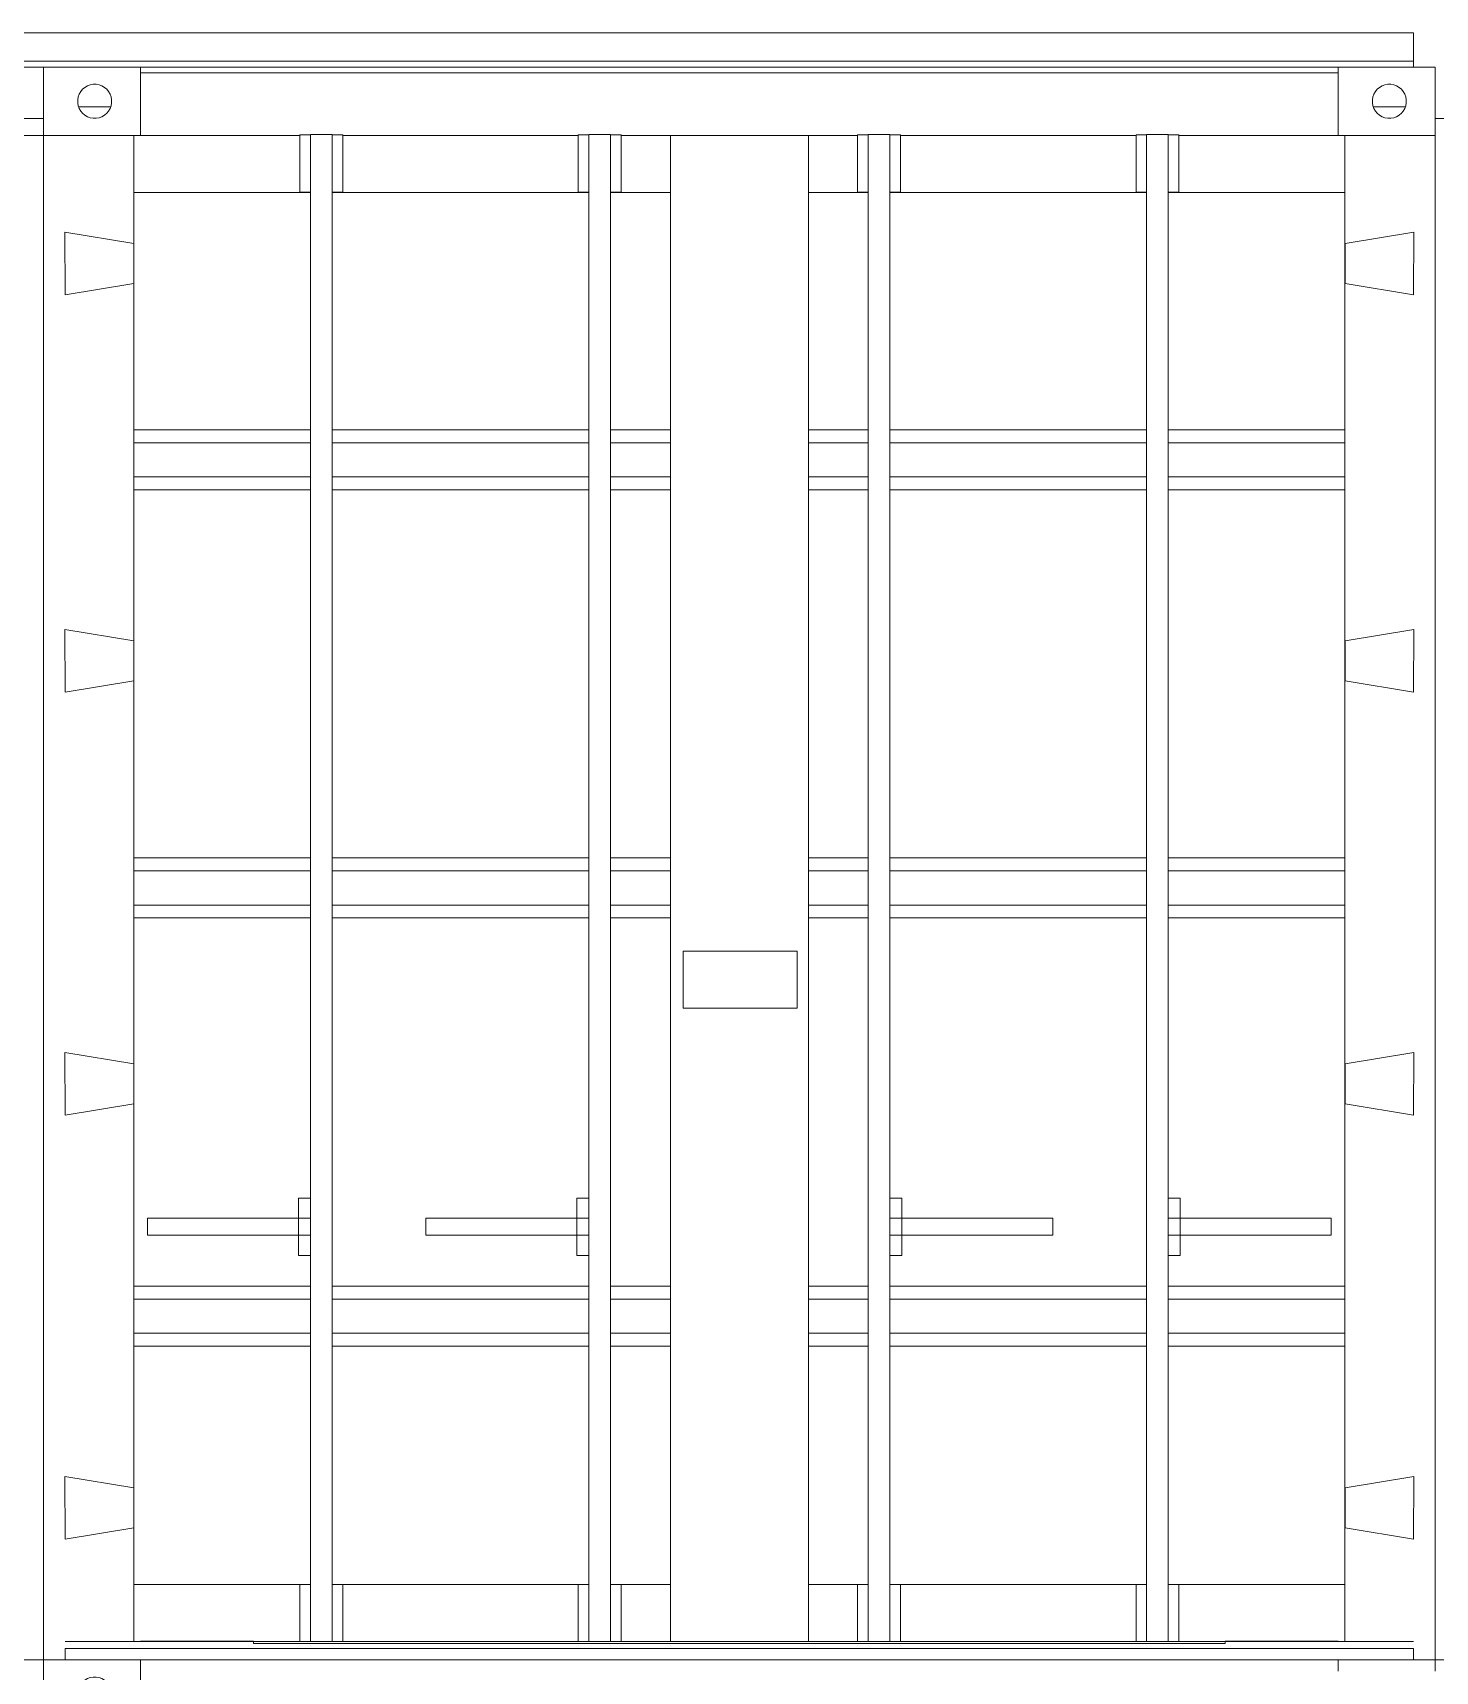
# Model space of a CAD drawing. Header units: metres. Extents: x -3 to 469, y -13 to 19.
# Drawn here: x 277.256 to 279.713, y -0.05 to 2.82 of the extents above; entities that cross this region are included whole.
import ezdxf

# ---------------------------------------------------------------- set-up
doc = ezdxf.new("R2010")
doc.units = ezdxf.units.M
doc.layers.add('0-1', color=7, linetype='Continuous', lineweight=5)
for name, color, linetype, lineweight, true_color in [('A-FLOR-2', 7, 'Continuous', 9, 0xaaaaaa), ('A-GENM-1', 7, 'Continuous', 9, 0xaaaaaa), ('A-WALL-1', 7, 'Continuous', 9, 0xaaaaaa), ('S-STRS-1', 7, 'Continuous', 9, 0xaaaaaa)]:
    doc.layers.add(name, color=color, linetype=linetype, lineweight=lineweight, true_color=true_color)

# ---------------------------------------------------------------- blocks, each defined once
blk = doc.blocks.new('PL 15516 - PL 15516-295882-FACHADA 03')
at = {"layer": 'A-GENM-1'}
for p, q in [((-9.1081, 2.642), (-9.1081, 0.002)), ((-9.0701, 2.642), (-9.1081, 2.642)), ((-9.0701, 0.002), (-9.0701, 2.642)), ((-9.1081, 0.002), (-9.0701, 0.002))]:
    blk.add_line(p, q, dxfattribs=at)
blk = doc.blocks.new('CONTAINER 15694 - CONTAINER-296139-FACHADA 03')
at = {"layer": 'S-STRS-1'}
for p, q in [((-7.7954, -0.05), (-7.7954, -0.03)), ((-7.7954, -0.03), (-7.7954, -0.05)), ((-7.6254, -0.03), (-7.7954, -0.03)), ((-7.7954, -0.03), (-7.6254, -0.03)), ((-7.6254, -0.05), (-7.6254, -0.03)), ((-7.6254, -0.03), (-7.6254, -0.05))]:
    blk.add_line(p, q, dxfattribs=at)
blk = doc.blocks.new('CONTAINER 15694 - CONTAINER 15694-296143-FACHADA 03')
blk.add_blockref('CONTAINER 15694 - CONTAINER-296139-FACHADA 03', (0, 0))
blk = doc.blocks.new('CONTAINER 15725 - CONTAINER-296202-FACHADA 03')
at = {"layer": 'S-STRS-1'}
for p, q in [((-10.0634, -0.15), (-10.0634, -0.03)), ((-10.0634, -0.03), (-10.0634, -0.15)), ((-9.8934, -0.03), (-10.0634, -0.03)), ((-10.0634, -0.03), (-9.8934, -0.03)), ((-9.8934, -0.15), (-9.8934, -0.03)), ((-9.8934, -0.03), (-9.8934, -0.15)), ((-10.0036, -0.0874), (-10.0027, -0.0823)), ((-10.0027, -0.0823), (-10.0036, -0.0874)), ((-10.0027, -0.0823), (-10.0009, -0.0774)), ((-10.0009, -0.0774), (-10.0027, -0.0823)), ((-10.0009, -0.0774), (-9.9983, -0.0729)), ((-9.9983, -0.0729), (-10.0009, -0.0774)), ((-9.9983, -0.0729), (-9.995, -0.0689)), ((-9.995, -0.0689), (-9.9983, -0.0729)), ((-9.995, -0.0689), (-9.991, -0.0656)), ((-9.991, -0.0656), (-9.995, -0.0689)), ((-9.991, -0.0656), (-9.9865, -0.063)), ((-9.9865, -0.063), (-9.991, -0.0656)), ((-9.9865, -0.063), (-9.9816, -0.0612)), ((-9.9816, -0.0612), (-9.9865, -0.063)), ((-9.9816, -0.0612), (-9.9765, -0.0603)), ((-9.9765, -0.0603), (-9.9816, -0.0612)), ((-9.9765, -0.0603), (-9.9713, -0.0603)), ((-9.9713, -0.0603), (-9.9765, -0.0603)), ((-9.9713, -0.0603), (-9.9662, -0.0612)), ((-9.9662, -0.0612), (-9.9713, -0.0603)), ((-9.9662, -0.0612), (-9.9613, -0.063)), ((-9.9613, -0.063), (-9.9662, -0.0612)), ((-9.9613, -0.063), (-9.9568, -0.0656)), ((-9.9568, -0.0656), (-9.9613, -0.063)), ((-9.9568, -0.0656), (-9.9529, -0.0689)), ((-9.9529, -0.0689), (-9.9568, -0.0656)), ((-9.9529, -0.0689), (-9.9495, -0.0729)), ((-9.9495, -0.0729), (-9.9529, -0.0689)), ((-9.9495, -0.0729), (-9.9469, -0.0774)), ((-9.9495, -0.0729), (-9.9469, -0.0774)), ((-9.9469, -0.0774), (-9.9451, -0.0823)), ((-9.9451, -0.0823), (-9.9469, -0.0774)), ((-9.9451, -0.0823), (-9.9442, -0.0874)), ((-9.9442, -0.0874), (-9.9451, -0.0823)), ((-10.0036, -0.09), (-10.0036, -0.0874)), ((-10.0036, -0.0874), (-10.0036, -0.09)), ((-10.0036, -0.09), (-10.0036, -0.0926)), ((-10.0036, -0.0926), (-10.0036, -0.09)), ((-10.0027, -0.0977), (-10.0036, -0.0926)), ((-10.0027, -0.0977), (-10.0036, -0.0926)), ((-10.0027, -0.0977), (-10.0009, -0.1026)), ((-10.0009, -0.1026), (-10.0027, -0.0977)), ((-9.9983, -0.1071), (-10.0009, -0.1026)), ((-10.0009, -0.1026), (-9.9983, -0.1071)), ((-9.995, -0.1111), (-9.9983, -0.1071)), ((-9.9983, -0.1071), (-9.995, -0.1111)), ((-9.991, -0.1144), (-9.995, -0.1111)), ((-9.995, -0.1111), (-9.991, -0.1144)), ((-9.9865, -0.117), (-9.991, -0.1144)), ((-9.991, -0.1144), (-9.9865, -0.117)), ((-9.9568, -0.1144), (-9.9613, -0.117)), ((-9.9613, -0.117), (-9.9568, -0.1144)), ((-9.9529, -0.1111), (-9.9568, -0.1144)), ((-9.9568, -0.1144), (-9.9529, -0.1111)), ((-9.9495, -0.1071), (-9.9529, -0.1111)), ((-9.9529, -0.1111), (-9.9495, -0.1071)), ((-9.9469, -0.1026), (-9.9495, -0.1071)), ((-9.9495, -0.1071), (-9.9469, -0.1026)), ((-9.9451, -0.0977), (-9.9469, -0.1026)), ((-9.9469, -0.1026), (-9.9451, -0.0977)), ((-9.9442, -0.0926), (-9.9451, -0.0977)), ((-9.9451, -0.0977), (-9.9442, -0.0926)), ((-9.9442, -0.0874), (-9.9442, -0.09)), ((-9.9442, -0.09), (-9.9442, -0.0874)), ((-9.9442, -0.09), (-9.9442, -0.0926)), ((-9.9442, -0.0926), (-9.9442, -0.09)), ((-9.9816, -0.1188), (-9.9865, -0.117)), ((-9.9865, -0.117), (-9.9816, -0.1188)), ((-9.9765, -0.1197), (-9.9816, -0.1188)), ((-9.9816, -0.1188), (-9.9765, -0.1197)), ((-9.9713, -0.1197), (-9.9765, -0.1197)), ((-9.9765, -0.1197), (-9.9713, -0.1197)), ((-9.9662, -0.1188), (-9.9713, -0.1197)), ((-9.9713, -0.1197), (-9.9662, -0.1188)), ((-9.9613, -0.117), (-9.9662, -0.1188)), ((-9.9662, -0.1188), (-9.9613, -0.117)), ((-10.0634, -0.15), (-9.8934, -0.15)), ((-9.8934, -0.15), (-10.0634, -0.15))]:
    blk.add_line(p, q, dxfattribs=at)
blk = doc.blocks.new('CONTAINER 15725 - CONTAINER 15725-296206-FACHADA 03')
blk.add_blockref('CONTAINER 15725 - CONTAINER-296202-FACHADA 03', (0, 0))
blk = doc.blocks.new('Viga-002 15735 - Viga-002 15735-296227-FACHADA 03')
at = {"layer": 'A-GENM-1'}
for p, q in [((-9.129, 0.6784), (-9.129, 0.7137)), ((-9.129, 0.7137), (-9.1081, 0.7137)), ((-9.1081, 0.6784), (-9.129, 0.6784))]:
    blk.add_line(p, q, dxfattribs=at)
blk = doc.blocks.new('CONTAINER 15756 - CONTAINER-296258-FACHADA 03')
at = {"layer": 'S-STRS-1'}
for p, q in [((-10.2334, -0.15), (-10.2334, -0.03)), ((-10.2334, -0.03), (-10.2334, -0.15)), ((-10.0634, -0.03), (-10.2334, -0.03)), ((-10.2334, -0.03), (-10.0634, -0.03)), ((-10.0634, -0.15), (-10.0634, -0.03)), ((-10.0634, -0.03), (-10.0634, -0.15)), ((-10.1736, -0.0874), (-10.1727, -0.0823)), ((-10.1727, -0.0823), (-10.1736, -0.0874)), ((-10.1727, -0.0823), (-10.1709, -0.0774)), ((-10.1709, -0.0774), (-10.1727, -0.0823)), ((-10.1709, -0.0774), (-10.1683, -0.0729)), ((-10.1683, -0.0729), (-10.1709, -0.0774)), ((-10.1683, -0.0729), (-10.165, -0.0689)), ((-10.165, -0.0689), (-10.1683, -0.0729)), ((-10.165, -0.0689), (-10.161, -0.0656)), ((-10.161, -0.0656), (-10.165, -0.0689)), ((-10.161, -0.0656), (-10.1565, -0.063)), ((-10.1565, -0.063), (-10.161, -0.0656)), ((-10.1565, -0.063), (-10.1516, -0.0612)), ((-10.1516, -0.0612), (-10.1565, -0.063)), ((-10.1516, -0.0612), (-10.1465, -0.0603)), ((-10.1465, -0.0603), (-10.1516, -0.0612)), ((-10.1465, -0.0603), (-10.1413, -0.0603)), ((-10.1413, -0.0603), (-10.1465, -0.0603)), ((-10.1413, -0.0603), (-10.1362, -0.0612)), ((-10.1362, -0.0612), (-10.1413, -0.0603)), ((-10.1362, -0.0612), (-10.1313, -0.063)), ((-10.1313, -0.063), (-10.1362, -0.0612)), ((-10.1313, -0.063), (-10.1268, -0.0656)), ((-10.1268, -0.0656), (-10.1313, -0.063)), ((-10.1268, -0.0656), (-10.1228, -0.0689)), ((-10.1228, -0.0689), (-10.1268, -0.0656)), ((-10.1228, -0.0689), (-10.1195, -0.0729)), ((-10.1195, -0.0729), (-10.1228, -0.0689)), ((-10.1195, -0.0729), (-10.1169, -0.0774)), ((-10.1195, -0.0729), (-10.1169, -0.0774)), ((-10.1169, -0.0774), (-10.1151, -0.0823)), ((-10.1151, -0.0823), (-10.1169, -0.0774)), ((-10.1151, -0.0823), (-10.1142, -0.0874)), ((-10.1142, -0.0874), (-10.1151, -0.0823)), ((-10.1736, -0.09), (-10.1736, -0.0874)), ((-10.1736, -0.0874), (-10.1736, -0.09)), ((-10.1736, -0.09), (-10.1736, -0.0926)), ((-10.1736, -0.0926), (-10.1736, -0.09)), ((-10.1727, -0.0977), (-10.1736, -0.0926)), ((-10.1727, -0.0977), (-10.1736, -0.0926)), ((-10.1727, -0.0977), (-10.1709, -0.1026)), ((-10.1709, -0.1026), (-10.1727, -0.0977)), ((-10.1683, -0.1071), (-10.1709, -0.1026)), ((-10.1709, -0.1026), (-10.1683, -0.1071)), ((-10.165, -0.1111), (-10.1683, -0.1071)), ((-10.1683, -0.1071), (-10.165, -0.1111)), ((-10.161, -0.1144), (-10.165, -0.1111)), ((-10.165, -0.1111), (-10.161, -0.1144)), ((-10.1565, -0.117), (-10.161, -0.1144)), ((-10.161, -0.1144), (-10.1565, -0.117)), ((-10.1268, -0.1144), (-10.1313, -0.117)), ((-10.1313, -0.117), (-10.1268, -0.1144)), ((-10.1228, -0.1111), (-10.1268, -0.1144)), ((-10.1268, -0.1144), (-10.1228, -0.1111)), ((-10.1195, -0.1071), (-10.1228, -0.1111)), ((-10.1228, -0.1111), (-10.1195, -0.1071)), ((-10.1169, -0.1026), (-10.1195, -0.1071)), ((-10.1195, -0.1071), (-10.1169, -0.1026)), ((-10.1151, -0.0977), (-10.1169, -0.1026)), ((-10.1169, -0.1026), (-10.1151, -0.0977)), ((-10.1142, -0.0926), (-10.1151, -0.0977)), ((-10.1151, -0.0977), (-10.1142, -0.0926)), ((-10.1142, -0.0874), (-10.1142, -0.09)), ((-10.1142, -0.09), (-10.1142, -0.0874)), ((-10.1142, -0.09), (-10.1142, -0.0926)), ((-10.1142, -0.0926), (-10.1142, -0.09)), ((-10.1516, -0.1188), (-10.1565, -0.117)), ((-10.1565, -0.117), (-10.1516, -0.1188)), ((-10.1465, -0.1197), (-10.1516, -0.1188)), ((-10.1516, -0.1188), (-10.1465, -0.1197)), ((-10.1413, -0.1197), (-10.1465, -0.1197)), ((-10.1465, -0.1197), (-10.1413, -0.1197)), ((-10.1362, -0.1188), (-10.1413, -0.1197)), ((-10.1413, -0.1197), (-10.1362, -0.1188)), ((-10.1313, -0.117), (-10.1362, -0.1188)), ((-10.1362, -0.1188), (-10.1313, -0.117)), ((-10.2334, -0.15), (-10.0634, -0.15)), ((-10.0634, -0.15), (-10.2334, -0.15))]:
    blk.add_line(p, q, dxfattribs=at)
blk = doc.blocks.new('CONTAINER 15756 - CONTAINER 15756-296262-FACHADA 03')
blk.add_blockref('CONTAINER 15756 - CONTAINER-296258-FACHADA 03', (0, 0))
blk = doc.blocks.new('Viga-004 15832 - Viga-004 15832-296310-FACHADA 03')
at = {"layer": 'A-GENM-1'}
for p, q in [((-9.9054, 1.014), (-10.0258, 1.034)), ((-10.0258, 1.034), (-10.0254, 0.924)), ((-9.9054, 0.944), (-9.9054, 1.014)), ((-10.0254, 0.924), (-9.9054, 0.944))]:
    blk.add_line(p, q, dxfattribs=at)
blk = doc.blocks.new('Viga-004 15836 - Viga-004 15836-296324-FACHADA 03')
at = {"layer": 'A-GENM-1'}
for p, q in [((-9.9054, 1.755), (-10.0258, 1.775)), ((-10.0258, 1.775), (-10.0254, 1.665)), ((-9.9054, 1.685), (-9.9054, 1.755)), ((-10.0254, 1.665), (-9.9054, 1.685))]:
    blk.add_line(p, q, dxfattribs=at)
blk = doc.blocks.new('Viga-002 15878 - Viga-002 15878-296450-FACHADA 03')
at = {"layer": 'A-GENM-1'}
for p, q in [((-9.6166, 0.7437), (-9.6166, 0.7789)), ((-9.6166, 0.7789), (-9.5957, 0.7789)), ((-9.5957, 0.7437), (-9.6166, 0.7437))]:
    blk.add_line(p, q, dxfattribs=at)
blk = doc.blocks.new('Viga-007 16490 - Viga-007 16490-297012-FACHADA 03')
at = {"layer": 'A-GENM-1'}
for p, q in [((-9.5956, 2.1245), (-9.905, 2.1245)), ((-9.1079, 2.1245), (-9.5577, 2.1245)), ((-8.9652, 2.1245), (-9.0701, 2.1245)), ((-9.5956, 2.102), (-9.905, 2.102)), ((-9.1079, 2.102), (-9.5577, 2.102)), ((-8.9652, 2.102), (-9.0701, 2.102)), ((-9.5956, 2.042), (-9.905, 2.042)), ((-9.1079, 2.042), (-9.5577, 2.042)), ((-8.9652, 2.042), (-9.0701, 2.042)), ((-9.5956, 2.0195), (-9.905, 2.0195)), ((-9.1079, 2.0195), (-9.5577, 2.0195)), ((-8.9652, 2.0195), (-9.0701, 2.0195)), ((-9.5951, 1.3745), (-9.905, 1.3745)), ((-9.5951, 1.352), (-9.905, 1.352)), ((-9.1074, 1.3745), (-9.5584, 1.3745)), ((-9.1074, 1.352), (-9.5584, 1.352)), ((-8.9652, 1.3745), (-9.0707, 1.3745)), ((-8.9652, 1.352), (-9.0707, 1.352)), ((-9.5951, 1.292), (-9.905, 1.292)), ((-9.1074, 1.292), (-9.5584, 1.292)), ((-8.9652, 1.292), (-9.0707, 1.292)), ((-9.5951, 1.2695), (-9.905, 1.2695)), ((-9.1074, 1.2695), (-9.5584, 1.2695)), ((-8.9652, 1.2695), (-9.0707, 1.2695)), ((-9.5957, 0.6245), (-9.905, 0.6245)), ((-9.1081, 0.6245), (-9.5579, 0.6245)), ((-8.9652, 0.6245), (-9.0702, 0.6245)), ((-9.5957, 0.602), (-9.905, 0.602)), ((-9.1081, 0.602), (-9.5579, 0.602)), ((-8.9652, 0.602), (-9.0702, 0.602)), ((-9.5957, 0.542), (-9.905, 0.542)), ((-9.5957, 0.5195), (-9.905, 0.5195)), ((-9.1081, 0.542), (-9.5579, 0.542)), ((-9.1081, 0.5195), (-9.5579, 0.5195)), ((-8.9652, 0.542), (-9.0702, 0.542)), ((-8.9652, 0.5195), (-9.0702, 0.5195))]:
    blk.add_line(p, q, dxfattribs=at)
blk = doc.blocks.new('Viga-004 16494 - Viga-004 16494-297050-FACHADA 03')
at = {"layer": 'A-GENM-1'}
for p, q in [((-9.9054, 2.4507), (-10.0258, 2.4707)), ((-10.0258, 2.4707), (-10.0254, 2.3607)), ((-9.9054, 2.3807), (-9.9054, 2.4507)), ((-10.0254, 2.3607), (-9.9054, 2.3807))]:
    blk.add_line(p, q, dxfattribs=at)
blk = doc.blocks.new('Viga-004 16495 - Viga-004 16495-297064-FACHADA 03')
at = {"layer": 'A-GENM-1'}
for p, q in [((-9.9054, 0.2713), (-10.0258, 0.2913)), ((-10.0258, 0.2913), (-10.0254, 0.1813)), ((-9.9054, 0.2013), (-9.9054, 0.2713)), ((-10.0254, 0.1813), (-9.9054, 0.2013))]:
    blk.add_line(p, q, dxfattribs=at)
blk = doc.blocks.new('Viga-002 16500 - Viga-002 16500-297078-FACHADA 03')
at = {"layer": 'A-GENM-1'}
for p, q in [((-9.1266, 0.002), (-9.1266, 0.102)), ((-9.1266, 0.102), (-9.1081, 0.102)), ((-9.0701, 0.102), (-9.0516, 0.102)), ((-9.0516, 0.102), (-9.0516, 0.002)), ((-9.1266, 0.002), (-9.1081, 0.002)), ((-9.0701, 0.002), (-9.0516, 0.002))]:
    blk.add_line(p, q, dxfattribs=at)
blk = doc.blocks.new('Viga-002 16505 - Viga-002 16505-297092-FACHADA 03')
at = {"layer": 'A-GENM-1'}
for p, q in [((-9.6143, 0.002), (-9.6143, 0.102)), ((-9.6143, 0.102), (-9.5957, 0.102)), ((-9.5578, 0.102), (-9.5393, 0.102)), ((-9.5393, 0.102), (-9.5393, 0.002)), ((-9.6143, 0.002), (-9.5957, 0.002)), ((-9.5577, 0.002), (-9.5393, 0.002))]:
    blk.add_line(p, q, dxfattribs=at)
blk = doc.blocks.new('Viga-002 16509 - Viga-002 16509-297106-FACHADA 03')
at = {"layer": 'A-GENM-1'}
for p, q in [((-9.6166, 0.6784), (-9.6166, 0.7137)), ((-9.6166, 0.7137), (-9.5957, 0.7137)), ((-9.5957, 0.6784), (-9.6166, 0.6784))]:
    blk.add_line(p, q, dxfattribs=at)
blk = doc.blocks.new('PL 17218 - PL 17218-297356-FACHADA 03')
at = {"layer": 'A-GENM-1'}
for p, q in [((-8.1312, 2.642), (-8.1312, 0.002)), ((-8.0932, 2.642), (-8.1312, 2.642)), ((-8.0932, 0.002), (-8.0932, 2.642)), ((-8.1312, 0.002), (-8.0932, 0.002))]:
    blk.add_line(p, q, dxfattribs=at)
blk = doc.blocks.new('Viga-002 17236 - Viga-002 17236-297396-FACHADA 03')
at = {"layer": 'A-GENM-1'}
for p, q in [((-8.0933, 0.7137), (-8.0722, 0.7137)), ((-8.0722, 0.7137), (-8.0722, 0.6784)), ((-8.0933, 0.6784), (-8.0722, 0.6784))]:
    blk.add_line(p, q, dxfattribs=at)
blk = doc.blocks.new('PL 17237 - PL 17237-297410-FACHADA 03')
at = {"layer": 'A-GENM-1'}
for p, q in [((-8.6188, 2.642), (-8.6188, 0.002)), ((-8.5808, 2.642), (-8.6188, 2.642)), ((-8.5808, 0.002), (-8.5808, 2.642)), ((-8.6188, 0.002), (-8.5808, 0.002))]:
    blk.add_line(p, q, dxfattribs=at)
blk = doc.blocks.new('Viga-002 22632 - Viga-002 22632-299167-FACHADA 03')
at = {"layer": 'A-GENM-1'}
for p, q in [((-9.6143, 2.541), (-9.6143, 2.641)), ((-9.6143, 2.641), (-9.5957, 2.641)), ((-9.5577, 2.641), (-9.5393, 2.641)), ((-9.5393, 2.641), (-9.5393, 2.541)), ((-9.6143, 2.541), (-9.5957, 2.541)), ((-9.5577, 2.541), (-9.5393, 2.541))]:
    blk.add_line(p, q, dxfattribs=at)
blk = doc.blocks.new('Viga-002 22637 - Viga-002 22637-299181-FACHADA 03')
at = {"layer": 'A-GENM-1'}
for p, q in [((-9.3938, 0.7137), (-9.3938, 0.7437)), ((-9.3938, 0.7437), (-9.129, 0.7437)), ((-9.129, 0.7437), (-9.129, 0.7137)), ((-9.129, 0.7137), (-9.3938, 0.7137))]:
    blk.add_line(p, q, dxfattribs=at)
blk = doc.blocks.new('Viga-002 22644 - Viga-002 22644-299216-FACHADA 03')
at = {"layer": 'A-GENM-1'}
for p, q in [((-9.1266, 2.541), (-9.1266, 2.641)), ((-9.1266, 2.641), (-9.1081, 2.641)), ((-9.0701, 2.641), (-9.0516, 2.641)), ((-9.0516, 2.641), (-9.0516, 2.541)), ((-9.1266, 2.541), (-9.108, 2.541)), ((-9.0701, 2.541), (-9.0516, 2.541))]:
    blk.add_line(p, q, dxfattribs=at)
blk = doc.blocks.new('Viga-002 22880 - Viga-002 22880-299302-FACHADA 03')
at = {"layer": 'A-GENM-1'}
for p, q in [((-8.0934, 0.7789), (-8.0722, 0.7789)), ((-8.0722, 0.7789), (-8.0722, 0.7437)), ((-8.0933, 0.7437), (-8.0722, 0.7437))]:
    blk.add_line(p, q, dxfattribs=at)
blk = doc.blocks.new('Viga-002 22886 - Viga-002 22886-299316-FACHADA 03')
at = {"layer": 'A-GENM-1'}
for p, q in [((-8.0722, 0.7137), (-8.0722, 0.7437)), ((-8.0722, 0.7437), (-7.8075, 0.7437)), ((-7.8075, 0.7437), (-7.8075, 0.7137)), ((-8.0722, 0.7137), (-7.8075, 0.7137))]:
    blk.add_line(p, q, dxfattribs=at)
blk = doc.blocks.new('Viga-002 22891 - Viga-002 22891-299330-FACHADA 03')
at = {"layer": 'A-GENM-1'}
for p, q in [((-8.581, 0.7137), (-8.5598, 0.7137)), ((-8.5598, 0.7137), (-8.5598, 0.6784)), ((-8.581, 0.6784), (-8.5598, 0.6784))]:
    blk.add_line(p, q, dxfattribs=at)
blk = doc.blocks.new('Viga-002 22897 - Viga-002 22897-299344-FACHADA 03')
at = {"layer": 'A-GENM-1'}
for p, q in [((-8.581, 0.7789), (-8.5598, 0.7789)), ((-8.5598, 0.7789), (-8.5598, 0.7437)), ((-8.581, 0.7437), (-8.5598, 0.7437))]:
    blk.add_line(p, q, dxfattribs=at)
blk = doc.blocks.new('Viga-002 23274 - Viga-002 23274-299891-FACHADA 03')
at = {"layer": 'A-GENM-1'}
for p, q in [((-8.5598, 0.7137), (-8.5598, 0.7437)), ((-8.5598, 0.7437), (-8.2951, 0.7437)), ((-8.2951, 0.7437), (-8.2951, 0.7137)), ((-8.5598, 0.7137), (-8.2951, 0.7137))]:
    blk.add_line(p, q, dxfattribs=at)
blk = doc.blocks.new('Viga-002 23275 - Viga-002 23275-299905-FACHADA 03')
at = {"layer": 'A-GENM-1'}
for p, q in [((-8.1496, 2.541), (-8.1496, 2.641)), ((-8.1496, 2.641), (-8.1312, 2.641)), ((-8.0932, 2.641), (-8.0746, 2.641)), ((-8.0746, 2.641), (-8.0746, 2.541)), ((-8.1312, 2.541), (-8.1496, 2.541)), ((-8.0746, 2.541), (-8.0932, 2.541))]:
    blk.add_line(p, q, dxfattribs=at)
blk = doc.blocks.new('Viga-002 23282 - Viga-002 23282-299919-FACHADA 03')
at = {"layer": 'A-GENM-1'}
for p, q in [((-8.9431, 1.1115), (-8.9431, 1.2115)), ((-8.9431, 1.2115), (-8.7431, 1.2115)), ((-8.7431, 1.2115), (-8.7431, 1.1115)), ((-8.7431, 1.1115), (-8.9431, 1.1115))]:
    blk.add_line(p, q, dxfattribs=at)
blk = doc.blocks.new('Viga-002 23287 - Viga-002 23287-299933-FACHADA 03')
at = {"layer": 'A-GENM-1'}
for p, q in [((-8.6373, 2.541), (-8.6373, 2.641)), ((-8.6373, 2.641), (-8.6188, 2.641)), ((-8.5808, 2.641), (-8.5623, 2.641)), ((-8.5623, 2.641), (-8.5623, 2.541)), ((-8.6188, 2.541), (-8.6373, 2.541)), ((-8.5623, 2.541), (-8.5808, 2.541))]:
    blk.add_line(p, q, dxfattribs=at)
blk = doc.blocks.new('Viga-007 23301 - Viga-007 23301-299947-FACHADA 03')
at = {"layer": 'A-GENM-1'}
for p, q in [((-8.6188, 2.1245), (-8.7236, 2.1245)), ((-8.1312, 2.1245), (-8.5808, 2.1245)), ((-7.7839, 2.1245), (-8.0932, 2.1245)), ((-8.7236, 2.102), (-8.6188, 2.102)), ((-8.5808, 2.102), (-8.1312, 2.102)), ((-8.0932, 2.102), (-7.7839, 2.102)), ((-8.7236, 2.042), (-8.6188, 2.042)), ((-8.5808, 2.042), (-8.1312, 2.042)), ((-8.0932, 2.042), (-7.7839, 2.042)), ((-8.7236, 2.0195), (-8.6188, 2.0195)), ((-8.5808, 2.0195), (-8.1312, 2.0195)), ((-8.0932, 2.0195), (-7.7839, 2.0195)), ((-8.7236, 1.3745), (-8.6182, 1.3745)), ((-8.7236, 1.352), (-8.6182, 1.352)), ((-8.5815, 1.3745), (-8.1305, 1.3745)), ((-8.5815, 1.352), (-8.1305, 1.352)), ((-8.0938, 1.3745), (-7.7839, 1.3745)), ((-8.0938, 1.352), (-7.7839, 1.352)), ((-8.7236, 1.292), (-8.6182, 1.292)), ((-8.5815, 1.292), (-8.1305, 1.292)), ((-8.0938, 1.292), (-7.7839, 1.292)), ((-8.7236, 1.2695), (-8.6182, 1.2695)), ((-8.5815, 1.2695), (-8.1305, 1.2695)), ((-8.0938, 1.2695), (-7.7839, 1.2695)), ((-8.7236, 0.6245), (-8.6187, 0.6245)), ((-8.581, 0.6245), (-8.131, 0.6245)), ((-8.0933, 0.6245), (-7.7839, 0.6245)), ((-8.7236, 0.602), (-8.6187, 0.602)), ((-8.581, 0.602), (-8.131, 0.602)), ((-8.0933, 0.602), (-7.7839, 0.602)), ((-8.7236, 0.542), (-8.6187, 0.542)), ((-8.7236, 0.5195), (-8.6187, 0.5195)), ((-8.581, 0.542), (-8.131, 0.542)), ((-8.581, 0.5195), (-8.131, 0.5195)), ((-8.0933, 0.542), (-7.7839, 0.542)), ((-8.0933, 0.5195), (-7.7839, 0.5195))]:
    blk.add_line(p, q, dxfattribs=at)
blk = doc.blocks.new('Viga-004 23887 - Viga-004 23887-300202-FACHADA 03')
at = {"layer": 'A-GENM-1'}
for p, q in [((-7.6631, 0.2913), (-7.7835, 0.2713)), ((-7.6635, 0.1813), (-7.6631, 0.2913)), ((-7.7835, 0.2713), (-7.7835, 0.2013)), ((-7.7835, 0.2013), (-7.6635, 0.1813))]:
    blk.add_line(p, q, dxfattribs=at)
blk = doc.blocks.new('Viga-004 23891 - Viga-004 23891-300216-FACHADA 03')
at = {"layer": 'A-GENM-1'}
for p, q in [((-7.6631, 1.034), (-7.7835, 1.014)), ((-7.6635, 0.924), (-7.6631, 1.034)), ((-7.7835, 1.014), (-7.7835, 0.944)), ((-7.7835, 0.944), (-7.6635, 0.924))]:
    blk.add_line(p, q, dxfattribs=at)
blk = doc.blocks.new('Viga-004 23895 - Viga-004 23895-300230-FACHADA 03')
at = {"layer": 'A-GENM-1'}
for p, q in [((-7.6631, 1.775), (-7.7835, 1.755)), ((-7.7835, 1.755), (-7.7835, 1.685)), ((-7.6635, 1.665), (-7.6631, 1.775)), ((-7.7835, 1.685), (-7.6635, 1.665))]:
    blk.add_line(p, q, dxfattribs=at)
blk = doc.blocks.new('Viga-002 23900 - Viga-002 23900-300244-FACHADA 03')
at = {"layer": 'A-GENM-1'}
for p, q in [((-8.1496, 0.002), (-8.1496, 0.102)), ((-8.1496, 0.102), (-8.1311, 0.102)), ((-8.0932, 0.102), (-8.0746, 0.102)), ((-8.0746, 0.102), (-8.0746, 0.002)), ((-8.1312, 0.002), (-8.1496, 0.002)), ((-8.0746, 0.002), (-8.0932, 0.002))]:
    blk.add_line(p, q, dxfattribs=at)
blk = doc.blocks.new('Viga-004 23905 - Viga-004 23905-300258-FACHADA 03')
at = {"layer": 'A-GENM-1'}
for p, q in [((-7.6631, 2.4707), (-7.7835, 2.4507)), ((-7.6635, 2.3607), (-7.6631, 2.4707)), ((-7.7835, 2.4507), (-7.7835, 2.3807)), ((-7.7835, 2.3807), (-7.6635, 2.3607))]:
    blk.add_line(p, q, dxfattribs=at)
blk = doc.blocks.new('Viga-002 23906 - Viga-002 23906-300272-FACHADA 03')
at = {"layer": 'A-GENM-1'}
for p, q in [((-8.6373, 0.002), (-8.6373, 0.102)), ((-8.6373, 0.102), (-8.6188, 0.102)), ((-8.5809, 0.102), (-8.5623, 0.102)), ((-8.5623, 0.102), (-8.5623, 0.002)), ((-8.6188, 0.002), (-8.6373, 0.002)), ((-8.5623, 0.002), (-8.5808, 0.002))]:
    blk.add_line(p, q, dxfattribs=at)
blk = doc.blocks.new('PL 24135 - PL 24135-300711-FACHADA 03')
at = {"layer": 'A-GENM-1'}
for p, q in [((-9.5957, 2.642), (-9.5957, 0.002)), ((-9.5577, 2.642), (-9.5957, 2.642)), ((-9.5577, 0.002), (-9.5577, 2.642)), ((-9.5957, 0.002), (-9.5577, 0.002))]:
    blk.add_line(p, q, dxfattribs=at)
blk = doc.blocks.new('Viga-002 26810 - Viga-002 26810-305314-FACHADA 03')
at = {"layer": 'A-GENM-1'}
for p, q in [((-9.8814, 0.7137), (-9.8814, 0.7437)), ((-9.8814, 0.7437), (-9.6166, 0.7437)), ((-9.6166, 0.7437), (-9.6166, 0.7137)), ((-9.6166, 0.7137), (-9.8814, 0.7137))]:
    blk.add_line(p, q, dxfattribs=at)
blk = doc.blocks.new('Viga-002 28607 - Viga-002 28607-306828-FACHADA 03')
at = {"layer": 'A-GENM-1'}
for p, q in [((-9.129, 0.7437), (-9.129, 0.7789)), ((-9.129, 0.7789), (-9.1081, 0.7789)), ((-9.1081, 0.7437), (-9.129, 0.7437))]:
    blk.add_line(p, q, dxfattribs=at)
blk = doc.blocks.new('CONTAINER 29868 - CONTAINER-314361-FACHADA 03')
at = {"layer": 'S-STRS-1'}
for p, q in [((-7.7954, 2.64), (-7.7954, 2.76)), ((-7.7954, 2.76), (-7.7954, 2.64)), ((-7.6254, 2.76), (-7.7954, 2.76)), ((-7.7954, 2.76), (-7.6254, 2.76)), ((-7.6254, 2.64), (-7.6254, 2.76)), ((-7.6254, 2.76), (-7.6254, 2.64)), ((-7.723, 2.7244), (-7.7185, 2.727)), ((-7.7185, 2.727), (-7.723, 2.7244)), ((-7.7185, 2.727), (-7.7136, 2.7288)), ((-7.7136, 2.7288), (-7.7185, 2.727)), ((-7.7136, 2.7288), (-7.7085, 2.7297)), ((-7.7085, 2.7297), (-7.7136, 2.7288)), ((-7.7085, 2.7297), (-7.7033, 2.7297)), ((-7.7033, 2.7297), (-7.7085, 2.7297)), ((-7.7033, 2.7297), (-7.6982, 2.7288)), ((-7.6982, 2.7288), (-7.7033, 2.7297)), ((-7.6982, 2.7288), (-7.6933, 2.727)), ((-7.6933, 2.727), (-7.6982, 2.7288)), ((-7.6933, 2.727), (-7.6888, 2.7244)), ((-7.6888, 2.7244), (-7.6933, 2.727)), ((-7.7356, 2.7026), (-7.7347, 2.7077)), ((-7.7347, 2.7077), (-7.7356, 2.7026)), ((-7.7356, 2.7), (-7.7356, 2.7026)), ((-7.7356, 2.7026), (-7.7356, 2.7)), ((-7.7356, 2.7), (-7.7356, 2.6974)), ((-7.7356, 2.6974), (-7.7356, 2.7)), ((-7.7347, 2.7077), (-7.7329, 2.7126)), ((-7.7329, 2.7126), (-7.7347, 2.7077)), ((-7.7329, 2.7126), (-7.7303, 2.7171)), ((-7.7303, 2.7171), (-7.7329, 2.7126)), ((-7.7303, 2.7171), (-7.727, 2.7211)), ((-7.727, 2.7211), (-7.7303, 2.7171)), ((-7.727, 2.7211), (-7.723, 2.7244)), ((-7.723, 2.7244), (-7.727, 2.7211)), ((-7.6888, 2.7244), (-7.6848, 2.7211)), ((-7.6848, 2.7211), (-7.6888, 2.7244)), ((-7.6848, 2.7211), (-7.6815, 2.7171)), ((-7.6815, 2.7171), (-7.6848, 2.7211)), ((-7.6815, 2.7171), (-7.6789, 2.7126)), ((-7.6815, 2.7171), (-7.6789, 2.7126)), ((-7.6789, 2.7126), (-7.6771, 2.7077)), ((-7.6771, 2.7077), (-7.6789, 2.7126)), ((-7.6771, 2.7077), (-7.6762, 2.7026)), ((-7.6762, 2.7026), (-7.6771, 2.7077)), ((-7.6762, 2.7026), (-7.6762, 2.7)), ((-7.6762, 2.7), (-7.6762, 2.7026)), ((-7.6762, 2.7), (-7.6762, 2.6974)), ((-7.6762, 2.6974), (-7.6762, 2.7)), ((-7.7347, 2.6923), (-7.7356, 2.6974)), ((-7.7347, 2.6923), (-7.7356, 2.6974)), ((-7.7347, 2.6923), (-7.7329, 2.6874)), ((-7.7329, 2.6874), (-7.7347, 2.6923)), ((-7.7303, 2.6829), (-7.7329, 2.6874)), ((-7.7329, 2.6874), (-7.7303, 2.6829)), ((-7.727, 2.6789), (-7.7303, 2.6829)), ((-7.7303, 2.6829), (-7.727, 2.6789)), ((-7.723, 2.6756), (-7.727, 2.6789)), ((-7.727, 2.6789), (-7.723, 2.6756)), ((-7.7185, 2.673), (-7.723, 2.6756)), ((-7.723, 2.6756), (-7.7185, 2.673)), ((-7.7136, 2.6712), (-7.7185, 2.673)), ((-7.7185, 2.673), (-7.7136, 2.6712)), ((-7.7085, 2.6703), (-7.7136, 2.6712)), ((-7.7136, 2.6712), (-7.7085, 2.6703)), ((-7.7033, 2.6703), (-7.7085, 2.6703)), ((-7.7085, 2.6703), (-7.7033, 2.6703)), ((-7.6982, 2.6712), (-7.7033, 2.6703)), ((-7.7033, 2.6703), (-7.6982, 2.6712)), ((-7.6933, 2.673), (-7.6982, 2.6712)), ((-7.6982, 2.6712), (-7.6933, 2.673)), ((-7.6888, 2.6756), (-7.6933, 2.673)), ((-7.6933, 2.673), (-7.6888, 2.6756)), ((-7.6848, 2.6789), (-7.6888, 2.6756)), ((-7.6888, 2.6756), (-7.6848, 2.6789)), ((-7.6815, 2.6829), (-7.6848, 2.6789)), ((-7.6848, 2.6789), (-7.6815, 2.6829)), ((-7.6789, 2.6874), (-7.6815, 2.6829)), ((-7.6815, 2.6829), (-7.6789, 2.6874)), ((-7.6771, 2.6923), (-7.6789, 2.6874)), ((-7.6789, 2.6874), (-7.6771, 2.6923)), ((-7.6762, 2.6974), (-7.6771, 2.6923)), ((-7.6771, 2.6923), (-7.6762, 2.6974)), ((-7.7954, 2.64), (-7.6254, 2.64)), ((-7.6254, 2.64), (-7.7954, 2.64))]:
    blk.add_line(p, q, dxfattribs=at)
blk = doc.blocks.new('CONTAINER 29868 - CONTAINER 29868-314365-FACHADA 03')
blk.add_blockref('CONTAINER 29868 - CONTAINER-314361-FACHADA 03', (0, 0))
blk = doc.blocks.new('CONTAINER 29882 - CONTAINER-314400-FACHADA 03')
at = {"layer": 'S-STRS-1'}
for p, q in [((-10.0634, 2.64), (-10.0634, 2.76)), ((-10.0634, 2.76), (-10.0634, 2.64)), ((-9.8934, 2.76), (-10.0634, 2.76)), ((-10.0634, 2.76), (-9.8934, 2.76)), ((-9.8934, 2.64), (-9.8934, 2.76)), ((-9.8934, 2.76), (-9.8934, 2.64)), ((-9.991, 2.7244), (-9.9865, 2.727)), ((-9.9865, 2.727), (-9.991, 2.7244)), ((-9.9865, 2.727), (-9.9816, 2.7288)), ((-9.9816, 2.7288), (-9.9865, 2.727)), ((-9.9816, 2.7288), (-9.9765, 2.7297)), ((-9.9765, 2.7297), (-9.9816, 2.7288)), ((-9.9765, 2.7297), (-9.9713, 2.7297)), ((-9.9713, 2.7297), (-9.9765, 2.7297)), ((-9.9713, 2.7297), (-9.9662, 2.7288)), ((-9.9662, 2.7288), (-9.9713, 2.7297)), ((-9.9662, 2.7288), (-9.9613, 2.727)), ((-9.9613, 2.727), (-9.9662, 2.7288)), ((-9.9613, 2.727), (-9.9568, 2.7244)), ((-9.9568, 2.7244), (-9.9613, 2.727)), ((-10.0036, 2.7026), (-10.0027, 2.7077)), ((-10.0027, 2.7077), (-10.0036, 2.7026)), ((-10.0036, 2.7), (-10.0036, 2.7026)), ((-10.0036, 2.7026), (-10.0036, 2.7)), ((-10.0036, 2.7), (-10.0036, 2.6974)), ((-10.0036, 2.6974), (-10.0036, 2.7)), ((-10.0027, 2.7077), (-10.0009, 2.7126)), ((-10.0009, 2.7126), (-10.0027, 2.7077)), ((-10.0009, 2.7126), (-9.9983, 2.7171)), ((-9.9983, 2.7171), (-10.0009, 2.7126)), ((-9.9983, 2.7171), (-9.995, 2.7211)), ((-9.995, 2.7211), (-9.9983, 2.7171)), ((-9.995, 2.7211), (-9.991, 2.7244)), ((-9.991, 2.7244), (-9.995, 2.7211)), ((-9.9568, 2.7244), (-9.9528, 2.7211)), ((-9.9528, 2.7211), (-9.9568, 2.7244)), ((-9.9528, 2.7211), (-9.9495, 2.7171)), ((-9.9495, 2.7171), (-9.9528, 2.7211)), ((-9.9495, 2.7171), (-9.9469, 2.7126)), ((-9.9495, 2.7171), (-9.9469, 2.7126)), ((-9.9469, 2.7126), (-9.9451, 2.7077)), ((-9.9451, 2.7077), (-9.9469, 2.7126)), ((-9.9451, 2.7077), (-9.9442, 2.7026)), ((-9.9442, 2.7026), (-9.9451, 2.7077)), ((-9.9442, 2.7026), (-9.9442, 2.7)), ((-9.9442, 2.7), (-9.9442, 2.7026)), ((-9.9442, 2.7), (-9.9442, 2.6974)), ((-9.9442, 2.6974), (-9.9442, 2.7)), ((-10.0027, 2.6923), (-10.0036, 2.6974)), ((-10.0027, 2.6923), (-10.0036, 2.6974)), ((-10.0027, 2.6923), (-10.0009, 2.6874)), ((-10.0009, 2.6874), (-10.0027, 2.6923)), ((-9.9983, 2.6829), (-10.0009, 2.6874)), ((-10.0009, 2.6874), (-9.9983, 2.6829)), ((-9.995, 2.6789), (-9.9983, 2.6829)), ((-9.9983, 2.6829), (-9.995, 2.6789)), ((-9.991, 2.6756), (-9.995, 2.6789)), ((-9.995, 2.6789), (-9.991, 2.6756)), ((-9.9865, 2.673), (-9.991, 2.6756)), ((-9.991, 2.6756), (-9.9865, 2.673)), ((-9.9816, 2.6712), (-9.9865, 2.673)), ((-9.9865, 2.673), (-9.9816, 2.6712)), ((-9.9765, 2.6703), (-9.9816, 2.6712)), ((-9.9816, 2.6712), (-9.9765, 2.6703)), ((-9.9713, 2.6703), (-9.9765, 2.6703)), ((-9.9765, 2.6703), (-9.9713, 2.6703)), ((-9.9662, 2.6712), (-9.9713, 2.6703)), ((-9.9713, 2.6703), (-9.9662, 2.6712)), ((-9.9613, 2.673), (-9.9662, 2.6712)), ((-9.9662, 2.6712), (-9.9613, 2.673)), ((-9.9568, 2.6756), (-9.9613, 2.673)), ((-9.9613, 2.673), (-9.9568, 2.6756)), ((-9.9528, 2.6789), (-9.9568, 2.6756)), ((-9.9568, 2.6756), (-9.9528, 2.6789)), ((-9.9495, 2.6829), (-9.9528, 2.6789)), ((-9.9528, 2.6789), (-9.9495, 2.6829)), ((-9.9469, 2.6874), (-9.9495, 2.6829)), ((-9.9495, 2.6829), (-9.9469, 2.6874)), ((-9.9451, 2.6923), (-9.9469, 2.6874)), ((-9.9469, 2.6874), (-9.9451, 2.6923)), ((-9.9442, 2.6974), (-9.9451, 2.6923)), ((-9.9451, 2.6923), (-9.9442, 2.6974)), ((-10.0634, 2.64), (-9.8934, 2.64)), ((-9.8934, 2.64), (-10.0634, 2.64))]:
    blk.add_line(p, q, dxfattribs=at)
blk = doc.blocks.new('CONTAINER 29882 - CONTAINER 29882-314404-FACHADA 03')
blk.add_blockref('CONTAINER 29882 - CONTAINER-314400-FACHADA 03', (0, 0))
blk = doc.blocks.new('Viga-003 33905 - Viga-003 33905-323847-FACHADA 03')
at = {"layer": 'A-GENM-1'}
blk.add_line((-7.7963, 2.76), (-9.8934, 2.76), dxfattribs=at)
blk = doc.blocks.new('CONTAINER 34464 - CONTAINER-325867-FACHADA 03')
at = {"layer": 'S-STRS-1'}
for p, q in [((-10.2334, 2.64), (-10.2334, 2.76)), ((-10.2334, 2.76), (-10.2334, 2.64)), ((-10.0634, 2.76), (-10.2334, 2.76)), ((-10.2334, 2.76), (-10.0634, 2.76)), ((-10.0634, 2.64), (-10.0634, 2.76)), ((-10.0634, 2.76), (-10.0634, 2.64)), ((-10.161, 2.7244), (-10.1565, 2.727)), ((-10.1565, 2.727), (-10.161, 2.7244)), ((-10.1565, 2.727), (-10.1516, 2.7288)), ((-10.1516, 2.7288), (-10.1565, 2.727)), ((-10.1516, 2.7288), (-10.1465, 2.7297)), ((-10.1465, 2.7297), (-10.1516, 2.7288)), ((-10.1465, 2.7297), (-10.1413, 2.7297)), ((-10.1413, 2.7297), (-10.1465, 2.7297)), ((-10.1413, 2.7297), (-10.1362, 2.7288)), ((-10.1362, 2.7288), (-10.1413, 2.7297)), ((-10.1362, 2.7288), (-10.1313, 2.727)), ((-10.1313, 2.727), (-10.1362, 2.7288)), ((-10.1313, 2.727), (-10.1268, 2.7244)), ((-10.1268, 2.7244), (-10.1313, 2.727)), ((-10.1736, 2.7026), (-10.1727, 2.7077)), ((-10.1727, 2.7077), (-10.1736, 2.7026)), ((-10.1736, 2.7), (-10.1736, 2.7026)), ((-10.1736, 2.7026), (-10.1736, 2.7)), ((-10.1736, 2.7), (-10.1736, 2.6974)), ((-10.1736, 2.6974), (-10.1736, 2.7)), ((-10.1727, 2.7077), (-10.1709, 2.7126)), ((-10.1709, 2.7126), (-10.1727, 2.7077)), ((-10.1709, 2.7126), (-10.1683, 2.7171)), ((-10.1683, 2.7171), (-10.1709, 2.7126)), ((-10.1683, 2.7171), (-10.165, 2.7211)), ((-10.165, 2.7211), (-10.1683, 2.7171)), ((-10.165, 2.7211), (-10.161, 2.7244)), ((-10.161, 2.7244), (-10.165, 2.7211)), ((-10.1268, 2.7244), (-10.1228, 2.7211)), ((-10.1228, 2.7211), (-10.1268, 2.7244)), ((-10.1228, 2.7211), (-10.1195, 2.7171)), ((-10.1195, 2.7171), (-10.1228, 2.7211)), ((-10.1195, 2.7171), (-10.1169, 2.7126)), ((-10.1195, 2.7171), (-10.1169, 2.7126)), ((-10.1169, 2.7126), (-10.1151, 2.7077)), ((-10.1151, 2.7077), (-10.1169, 2.7126)), ((-10.1151, 2.7077), (-10.1142, 2.7026)), ((-10.1142, 2.7026), (-10.1151, 2.7077)), ((-10.1142, 2.7026), (-10.1142, 2.7)), ((-10.1142, 2.7), (-10.1142, 2.7026)), ((-10.1142, 2.7), (-10.1142, 2.6974)), ((-10.1142, 2.6974), (-10.1142, 2.7)), ((-10.1727, 2.6923), (-10.1736, 2.6974)), ((-10.1727, 2.6923), (-10.1736, 2.6974)), ((-10.1727, 2.6923), (-10.1709, 2.6874)), ((-10.1709, 2.6874), (-10.1727, 2.6923)), ((-10.1683, 2.6829), (-10.1709, 2.6874)), ((-10.1709, 2.6874), (-10.1683, 2.6829)), ((-10.165, 2.6789), (-10.1683, 2.6829)), ((-10.1683, 2.6829), (-10.165, 2.6789)), ((-10.161, 2.6756), (-10.165, 2.6789)), ((-10.165, 2.6789), (-10.161, 2.6756)), ((-10.1565, 2.673), (-10.161, 2.6756)), ((-10.161, 2.6756), (-10.1565, 2.673)), ((-10.1516, 2.6712), (-10.1565, 2.673)), ((-10.1565, 2.673), (-10.1516, 2.6712)), ((-10.1465, 2.6703), (-10.1516, 2.6712)), ((-10.1516, 2.6712), (-10.1465, 2.6703)), ((-10.1413, 2.6703), (-10.1465, 2.6703)), ((-10.1465, 2.6703), (-10.1413, 2.6703)), ((-10.1362, 2.6712), (-10.1413, 2.6703)), ((-10.1413, 2.6703), (-10.1362, 2.6712)), ((-10.1313, 2.673), (-10.1362, 2.6712)), ((-10.1362, 2.6712), (-10.1313, 2.673)), ((-10.1268, 2.6756), (-10.1313, 2.673)), ((-10.1313, 2.673), (-10.1268, 2.6756)), ((-10.1228, 2.6789), (-10.1268, 2.6756)), ((-10.1268, 2.6756), (-10.1228, 2.6789)), ((-10.1195, 2.6829), (-10.1228, 2.6789)), ((-10.1228, 2.6789), (-10.1195, 2.6829)), ((-10.1169, 2.6874), (-10.1195, 2.6829)), ((-10.1195, 2.6829), (-10.1169, 2.6874)), ((-10.1151, 2.6923), (-10.1169, 2.6874)), ((-10.1169, 2.6874), (-10.1151, 2.6923)), ((-10.1142, 2.6974), (-10.1151, 2.6923)), ((-10.1151, 2.6923), (-10.1142, 2.6974)), ((-10.2334, 2.64), (-10.0634, 2.64)), ((-10.0634, 2.64), (-10.2334, 2.64))]:
    blk.add_line(p, q, dxfattribs=at)
blk = doc.blocks.new('CONTAINER 34464 - CONTAINER 34464-325871-FACHADA 03')
blk.add_blockref('CONTAINER 34464 - CONTAINER-325867-FACHADA 03', (0, 0))
blk = doc.blocks.new('CONTAINER-R01_rvt-3-FACHADA 03')
at = {"layer": 'A-FLOR-2'}
for p, q in [((-10.1616, 2.77), (-7.6635, 2.77)), ((-7.6635, 2.77), (-7.6635, 2.76)), ((-9.8934, 2.75), (-7.7954, 2.75)), ((-9.8934, 2.64), (-9.8934, 2.75)), ((-7.7954, 2.75), (-7.7954, 2.64)), ((-10.0019, 2.69), (-9.946, 2.69)), ((-7.7339, 2.69), (-7.678, 2.69)), ((-9.6143, 2.64), (-9.8934, 2.64)), ((-9.1266, 2.64), (-9.5393, 2.64)), ((-8.6373, 2.64), (-9.0516, 2.64)), ((-8.1496, 2.64), (-8.5623, 2.64)), ((-7.7954, 2.64), (-8.0746, 2.64)), ((-10.0254, -0.01), (-7.6635, -0.01)), ((-10.0254, -0.01), (-10.0254, -0.03)), ((-7.6635, -0.03), (-7.6635, -0.01)), ((-7.6635, -0.03), (-10.0254, -0.03))]:
    blk.add_line(p, q, dxfattribs=at)
at = {"layer": 'A-WALL-1'}
for p, q in [((-7.6635, 2.82), (-10.1616, 2.82)), ((-7.6635, 2.77), (-7.6635, 2.82)), ((-10.1616, 2.77), (-7.6635, 2.77)), ((-10.1014, 2.67), (-10.0634, 2.67)), ((-10.0634, 2.67), (-10.0634, 0.002)), ((-7.6255, 0.002), (-7.6255, 2.67)), ((-7.6255, 2.67), (-7.5875, 2.67)), ((-9.905, 2.64), (-10.0634, 2.64)), ((-10.0634, 2.64), (-10.0634, 0.002)), ((-9.6143, 2.64), (-9.905, 2.64)), ((-9.905, 0.102), (-9.905, 2.64)), ((-9.1266, 2.64), (-9.5393, 2.64)), ((-8.9652, 2.64), (-9.0516, 2.64)), ((-8.9652, 2.54), (-8.9652, 2.64)), ((-8.8449, 2.64), (-8.9652, 2.64)), ((-8.9652, 2.64), (-8.9652, 0.002)), ((-8.7236, 2.64), (-8.8449, 2.64)), ((-8.6373, 2.64), (-8.7236, 2.64)), ((-8.7236, 2.64), (-8.7236, 2.54)), ((-8.1496, 2.64), (-8.5623, 2.64)), ((-7.7839, 2.64), (-8.0746, 2.64)), ((-7.6255, 2.64), (-7.7839, 2.64)), ((-7.7839, 2.64), (-7.7839, 0.002)), ((-7.7839, 2.54), (-7.7839, 2.64)), ((-7.6255, 0.002), (-7.6255, 2.64)), ((-9.905, 2.54), (-9.5957, 2.54)), ((-9.5577, 2.54), (-9.108, 2.54)), ((-9.0701, 2.54), (-8.9652, 2.54)), ((-8.7236, 0.002), (-8.7236, 2.54)), ((-8.7236, 2.54), (-8.6188, 2.54)), ((-8.5808, 2.54), (-8.1312, 2.54)), ((-8.0932, 2.54), (-7.7839, 2.54)), ((-9.6143, 0.102), (-9.905, 0.102)), ((-9.905, 0.102), (-9.905, 0.002)), ((-9.1266, 0.102), (-9.5393, 0.102)), ((-8.9652, 0.102), (-9.0516, 0.102)), ((-8.9652, 0.002), (-8.9652, 0.102)), ((-8.6373, 0.102), (-8.7236, 0.102)), ((-8.1496, 0.102), (-8.5623, 0.102)), ((-7.7839, 0.102), (-8.0746, 0.102)), ((-7.7839, 0.002), (-7.7839, 0.102)), ((-10.0634, -0.03), (-10.0634, 0.002)), ((-10.0634, -0.03), (-10.0634, 0.002)), ((-10.0254, 0.002), (-9.905, 0.002)), ((-9.8934, 0.002), (-10.0254, 0.002)), ((-9.905, 0.002), (-9.6143, 0.002)), ((-9.6954, 0.0025), (-9.8934, 0.0025)), ((-9.8934, 0.0025), (-9.8934, 0.002)), ((-9.6954, -0.0015), (-9.6954, 0.0025)), ((-9.5393, 0.002), (-9.1266, 0.002)), ((-9.0516, 0.002), (-8.9652, 0.002)), ((-8.9652, 0.002), (-8.8449, 0.002)), ((-8.8449, 0.002), (-8.7236, 0.002)), ((-8.7236, 0.002), (-8.6373, 0.002)), ((-8.5623, 0.002), (-8.1496, 0.002)), ((-8.0746, 0.002), (-7.7839, 0.002)), ((-7.7955, 0.0025), (-7.9935, 0.0025)), ((-7.9935, 0.0025), (-7.9935, -0.0015)), ((-7.7955, 0.002), (-7.7955, 0.0025)), ((-7.6635, 0.002), (-7.7955, 0.002)), ((-7.7839, 0.002), (-7.6635, 0.002)), ((-7.6255, 0.002), (-7.6255, -0.03)), ((-7.6255, 0.002), (-7.6255, -0.03)), ((-7.9935, -0.0015), (-9.6954, -0.0015)), ((-10.2334, -0.03), (-10.0634, -0.03)), ((-10.0254, -0.03), (-10.0634, -0.03)), ((-10.0254, -0.03), (-9.8934, -0.03)), ((-9.8934, -0.03), (-9.8934, -0.07)), ((-7.7955, -0.03), (-7.6635, -0.03)), ((-7.7955, -0.05), (-7.7955, -0.03)), ((-7.6255, -0.03), (-7.6635, -0.03)), ((-7.6255, -0.03), (-7.4555, -0.03))]:
    blk.add_line(p, q, dxfattribs=at)
at = {"layer": 'A-GENM-1'}
for name in ['Viga-003 33905 - Viga-003 33905-323847-FACHADA 03', 'Viga-002 22632 - Viga-002 22632-299167-FACHADA 03', 'PL 24135 - PL 24135-300711-FACHADA 03', 'Viga-002 22644 - Viga-002 22644-299216-FACHADA 03', 'PL 15516 - PL 15516-295882-FACHADA 03', 'Viga-002 23287 - Viga-002 23287-299933-FACHADA 03', 'PL 17237 - PL 17237-297410-FACHADA 03', 'Viga-002 23275 - Viga-002 23275-299905-FACHADA 03', 'PL 17218 - PL 17218-297356-FACHADA 03', 'Viga-004 16494 - Viga-004 16494-297050-FACHADA 03', 'Viga-004 23905 - Viga-004 23905-300258-FACHADA 03', 'Viga-007 16490 - Viga-007 16490-297012-FACHADA 03', 'Viga-007 23301 - Viga-007 23301-299947-FACHADA 03', 'Viga-004 15836 - Viga-004 15836-296324-FACHADA 03', 'Viga-004 23895 - Viga-004 23895-300230-FACHADA 03', 'Viga-002 23282 - Viga-002 23282-299919-FACHADA 03', 'Viga-004 15832 - Viga-004 15832-296310-FACHADA 03', 'Viga-004 23891 - Viga-004 23891-300216-FACHADA 03', 'Viga-002 15878 - Viga-002 15878-296450-FACHADA 03', 'Viga-002 28607 - Viga-002 28607-306828-FACHADA 03', 'Viga-002 22897 - Viga-002 22897-299344-FACHADA 03', 'Viga-002 22880 - Viga-002 22880-299302-FACHADA 03', 'Viga-002 26810 - Viga-002 26810-305314-FACHADA 03', 'Viga-002 22637 - Viga-002 22637-299181-FACHADA 03', 'Viga-002 23274 - Viga-002 23274-299891-FACHADA 03', 'Viga-002 22886 - Viga-002 22886-299316-FACHADA 03', 'Viga-002 16509 - Viga-002 16509-297106-FACHADA 03', 'Viga-002 15735 - Viga-002 15735-296227-FACHADA 03', 'Viga-002 22891 - Viga-002 22891-299330-FACHADA 03', 'Viga-002 17236 - Viga-002 17236-297396-FACHADA 03', 'Viga-004 16495 - Viga-004 16495-297064-FACHADA 03', 'Viga-004 23887 - Viga-004 23887-300202-FACHADA 03', 'Viga-002 16505 - Viga-002 16505-297092-FACHADA 03', 'Viga-002 16500 - Viga-002 16500-297078-FACHADA 03', 'Viga-002 23906 - Viga-002 23906-300272-FACHADA 03', 'Viga-002 23900 - Viga-002 23900-300244-FACHADA 03']:
    blk.add_blockref(name, (0, 0), dxfattribs=at)
at = {"layer": 'S-STRS-1'}
for name in ['CONTAINER 34464 - CONTAINER 34464-325871-FACHADA 03', 'CONTAINER 29882 - CONTAINER 29882-314404-FACHADA 03', 'CONTAINER 29868 - CONTAINER 29868-314365-FACHADA 03', 'CONTAINER 15756 - CONTAINER 15756-296262-FACHADA 03', 'CONTAINER 15725 - CONTAINER 15725-296206-FACHADA 03', 'CONTAINER 15694 - CONTAINER 15694-296143-FACHADA 03']:
    blk.add_blockref(name, (0, 0), dxfattribs=at)

msp = doc.modelspace()

# ---------------------------------------------------------------- block references
at = {"layer": '0-1'}
msp.add_blockref('CONTAINER-R01_rvt-3-FACHADA 03', (287.3387, 0), dxfattribs=at)

doc.saveas('drawing.dxf')
